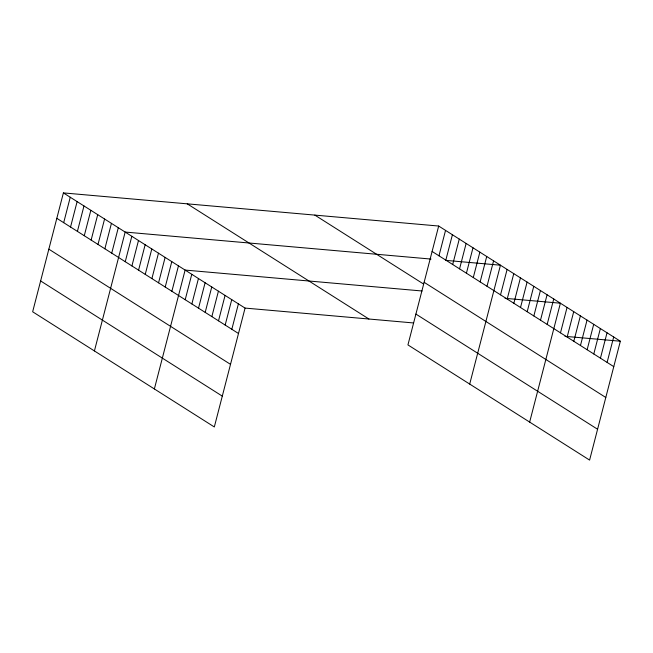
<?xml version="1.0" encoding="UTF-8"?>
<svg xmlns="http://www.w3.org/2000/svg" width="653" height="653" viewBox="0 0 653 653"><rect width="100%" height="100%" fill="white"/><g stroke="black" fill="none" stroke-linecap="round" stroke-linejoin="round"><path stroke-width="0.98" d="M63.398 192.904L32.65 311.783L214.323 426.964L245.063 308.085L63.398 192.904L438.677 226.036L620.35 341.217L589.602 460.096L407.937 344.915L438.677 226.036M63.684 222.673L70.255 197.255M70.548 227.024L77.119 201.606M77.413 231.374L83.984 205.956M84.27 235.725L90.849 210.307M91.134 240.075L97.713 214.657M97.999 244.434L104.578 219.008M104.864 248.785L111.434 223.359M111.728 253.135L118.299 227.709M94.416 350.947L125.164 232.06L431.021 259.07M125.254 261.706L131.824 236.288M131.914 265.934L138.485 240.508M138.575 270.154L145.146 244.736M145.235 274.374L151.806 248.956M151.896 278.602L158.467 253.176M158.557 282.822L165.127 257.404M165.217 287.051L171.788 261.624M171.878 291.271L178.457 265.853M154.369 388.959L185.117 270.073L422.058 290.993M185.199 299.719L191.778 274.293M191.86 303.939L198.439 278.521M198.52 308.167L205.099 282.741M205.189 312.387L211.76 286.969M211.85 316.607L218.42 291.189M218.51 320.835L225.081 295.409M225.171 325.055L231.742 299.637M231.831 329.283L238.402 303.857M438.971 255.805L445.542 230.387M445.828 260.155L452.407 234.737M452.692 264.506L459.271 239.088M459.557 268.865L466.136 243.438M466.422 273.215L472.992 247.789M473.286 277.566L479.857 252.14M480.151 281.916L486.722 256.49M487.007 286.267L493.586 260.841M469.703 384.078L500.451 265.2L446.032 260.392M500.533 294.838L507.112 269.42M507.193 299.066L513.772 273.64M513.854 303.286L520.433 277.868M520.514 307.514L527.093 282.088M527.183 311.734L533.754 286.316M533.844 315.954L540.415 290.536M540.504 320.182L547.075 294.756M547.165 324.402L553.736 298.984M529.656 422.091L560.396 303.204L505.047 298.315M560.486 332.85L567.057 307.432M567.147 337.07L573.718 311.652M573.807 341.299L580.386 315.872M580.468 345.519L587.047 320.101M587.129 349.747L593.708 324.321M593.789 353.967L600.368 328.549M600.45 358.187L607.029 332.769M607.11 362.415L613.689 336.989M245.063 308.085L413.373 322.941M564.992 336.328L620.35 341.217M432.106 251.454L613.779 366.635M424.132 282.3L605.796 397.481M314.836 215.098L423.234 283.826M415.912 314.077L597.585 429.258M187.24 203.834L368.912 319.015M56.819 218.322L238.492 333.503M48.844 249.168L230.517 364.35M40.625 280.945L222.298 396.126"/></g></svg>
